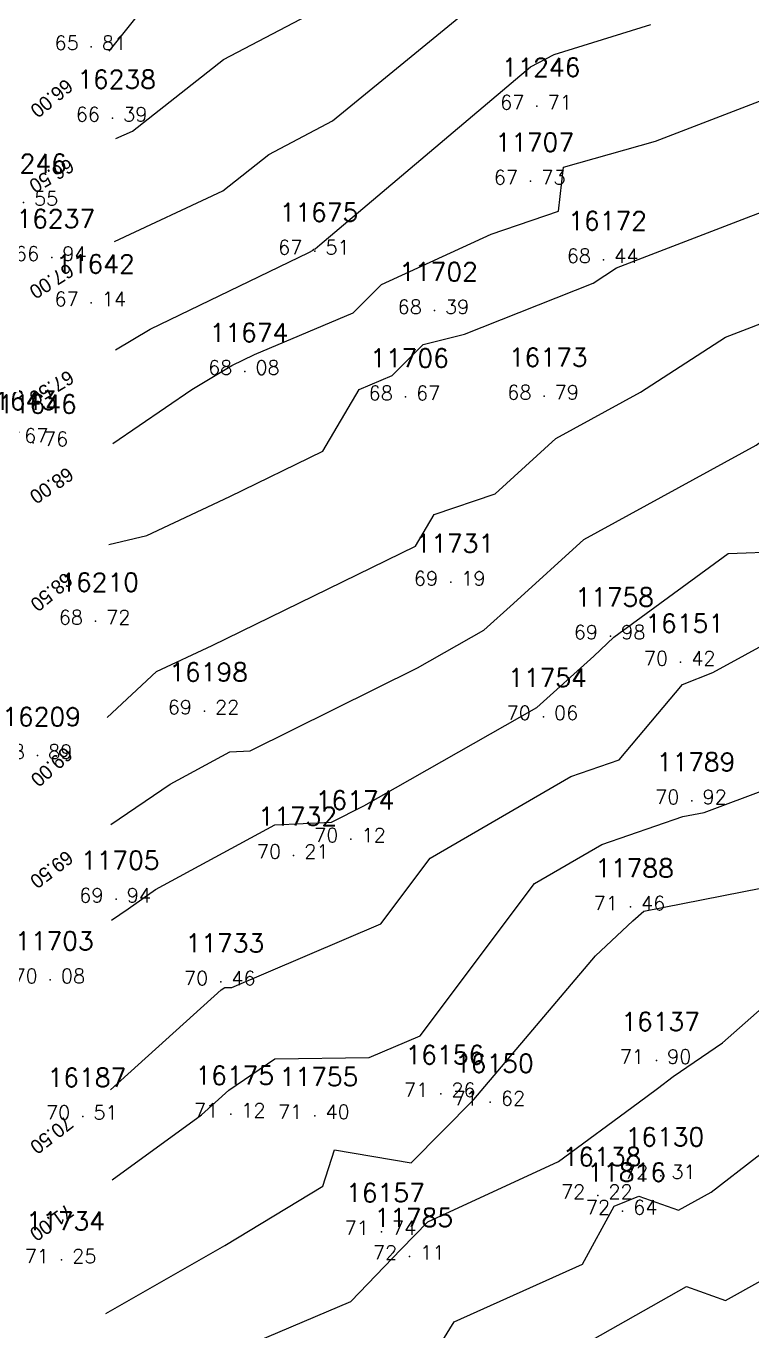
# Model space of a CAD drawing. Header units: millimetres. Extents: x 1412565 to 1412813, y 4931476 to 4931699.
# Drawn here: x 1412587.64 to 1412597.9, y 4931560.57 to 4931579.01 of the extents above; entities that cross this region are included whole.
import ezdxf
from ezdxf.enums import TextEntityAlignment as Align

# ---------------------------------------------------------------- set-up
doc = ezdxf.new("R2010")
doc.units = ezdxf.units.MM
for name, color, linetype in [('CIVIL', 50, 'Continuous'), ('CIVIL-DRAW', 80, 'Continuous'), ('CIVIL-NONAME', 130, 'Continuous'), ('CIVIL-TEXT', 240, 'Continuous'), ('CIVIL-Z', 50, 'Continuous'), ('Tcontours0', 7, 'Continuous'), ('Tcontours1', 7, 'Continuous'), ('Tcontours2', 7, 'Continuous')]:
    doc.layers.add(name, color=color, linetype=linetype)
doc.styles.add('CIVILCADMAIN', font='TXT.SHX')
doc.styles.add('MAVAT_HebTXT', font='hebtxt.shx')
doc.styles.get("Standard").update_dxf_attribs({"font": 'arial.ttf'})

# ---------------------------------------------------------------- blocks, each defined once
blk = doc.blocks.new('CIVIL-ZZ')
at = {"layer": 'CIVIL-DRAW'}
blk.add_point((0, 0), dxfattribs=at)
at = {"layer": 'CIVIL-NONAME'}
blk.add_attdef('NAME', text='', height=1.8, dxfattribs=at).set_placement((0, 2.1), align=Align.CENTER)
at = {"layer": 'CIVIL-TEXT', "flags": 8}
blk.add_attdef('TEXT', text='', height=2, dxfattribs=at).set_placement((0.2, -3.3), align=Align.CENTER)
at = {"layer": 'CIVIL-Z'}
blk.add_attdef('Z1', text='', height=1.6, dxfattribs=at).set_placement((-0.75, -0.225), align=Align.RIGHT)
blk.add_attdef('Z2', (0.75, -0.225), '', height=1.6, dxfattribs=at)

msp = doc.modelspace()

# ---------------------------------------------------------------- linework, layer by layer
at = {"layer": 'Tcontours0', "elevation": 70}
msp.add_lwpolyline([(1412588.845, 4931566.376), (1412589.081, 4931566.535), (1412589.468, 4931566.808), (1412591.153, 4931567.723), (1412591.954, 4931567.761), (1412592.412, 4931567.988), (1412594.86, 4931569.381), (1412595.663, 4931570.105), (1412595.945, 4931570.373), (1412597.561, 4931571.555), (1412598.322, 4931571.587), (1412599.448, 4931572.034), (1412600.051, 4931572.207), (1412600.996, 4931572.712), (1412601.613, 4931573.133), (1412602.351, 4931573.165), (1412603.019, 4931573.021), (1412603.301, 4931573.174), (1412604.192, 4931573.404), (1412608.11, 4931574.73), (1412609.796, 4931574.597)], dxfattribs=at)
at = {"layer": 'Tcontours1'}
for points, elevation in [([(1412588.813, 4931578.656), (1412589.79, 4931579.88)], 66), ([(1412588.888, 4931575.968), (1412590.418, 4931576.686), (1412591.068, 4931577.198), (1412591.968, 4931577.673), (1412594.349, 4931579.626)], 67), ([(1412588.866, 4931573.111), (1412589.982, 4931573.877), (1412590.545, 4931574.213), (1412590.869, 4931574.369), (1412592.261, 4931574.96), (1412592.661, 4931575.362), (1412594.214, 4931576.071), (1412595.162, 4931576.398), (1412595.233, 4931577.018), (1412596.535, 4931577.385), (1412599.049, 4931578.352), (1412600.603, 4931578.802), (1412602.374, 4931579.009), (1412603.481, 4931579.176)], 68), ([(1412588.782, 4931569.24), (1412589.482, 4931569.889), (1412590.27, 4931570.256), (1412593.142, 4931571.66), (1412593.406, 4931572.107), (1412594.267, 4931572.399), (1412595.126, 4931573.182), (1412596.325, 4931573.836), (1412597.523, 4931574.615), (1412599.103, 4931575.222), (1412600.345, 4931575.643), (1412601.073, 4931575.579), (1412602.167, 4931575.66), (1412602.859, 4931576.337), (1412604.067, 4931576.126), (1412605.656, 4931576.815), (1412606.948, 4931576.992), (1412607.01, 4931577.011), (1412608.206, 4931576.926), (1412609.075, 4931576.912), (1412609.114, 4931576.791), (1412610.459, 4931576.893)], 69), ([(1412588.857, 4931562.704), (1412590.119, 4931563.624), (1412590.505, 4931563.97), (1412591.154, 4931564.414), (1412592.489, 4931564.434), (1412593.21, 4931564.741), (1412594.824, 4931566.89), (1412595.776, 4931567.444), (1412596.921, 4931567.838), (1412597.224, 4931567.898), (1412599.98, 4931568.926), (1412600.05, 4931568.924), (1412600.134, 4931569.007), (1412601.432, 4931569.983), (1412603.111, 4931570.268), (1412603.154, 4931570.285), (1412604.054, 4931570.775), (1412606.968, 4931571.526), (1412608.166, 4931571.931), (1412608.63, 4931571.803), (1412609.316, 4931571.948)], 71), ([(1412589.541, 4931559.842), (1412592.227, 4931560.981), (1412592.941, 4931561.724), (1412593.316, 4931562.109), (1412595.163, 4931562.964), (1412596.291, 4931563.793), (1412596.565, 4931563.992), (1412596.786, 4931564.163), (1412597.48, 4931564.641), (1412598.72, 4931565.733), (1412599.402, 4931565.868), (1412599.988, 4931566.087), (1412600.543, 4931566.067), (1412601.586, 4931566.383), (1412603.626, 4931567.056), (1412604.405, 4931567.248), (1412604.902, 4931567.567), (1412605.38, 4931568.301), (1412607.041, 4931568.708), (1412609.047, 4931568.623), (1412610.483, 4931569.284)], 72), ([(1412595.402, 4931560.303), (1412596.972, 4931561.193), (1412597.526, 4931560.999), (1412599.024, 4931561.83), (1412599.127, 4931561.873), (1412599.209, 4931561.909), (1412599.755, 4931562.398), (1412601.213, 4931563.586), (1412601.505, 4931563.726), (1412602.586, 4931563.696), (1412604.184, 4931563.747), (1412604.432, 4931563.828), (1412604.626, 4931563.883), (1412605.666, 4931564.961), (1412609.764, 4931565.045)], 73)]:
    msp.add_lwpolyline(points, dxfattribs=dict(at, elevation=elevation))
at = {"layer": 'Tcontours2'}
for points, elevation in [([(1412588.908, 4931577.423), (1412589.141, 4931577.525), (1412590.429, 4931578.539), (1412592.211, 4931579.48)], 66.5), ([(1412588.902, 4931574.437), (1412589.391, 4931574.729), (1412591.635, 4931575.81), (1412591.694, 4931575.847), (1412591.707, 4931575.857), (1412591.725, 4931575.866), (1412591.792, 4931575.921), (1412594.766, 4931578.436), (1412595.104, 4931578.613), (1412596.47, 4931579.035)], 67.5), ([(1412588.806, 4931571.685), (1412589.345, 4931571.813), (1412590.52, 4931572.362), (1412591.831, 4931573.002), (1412592.346, 4931573.874), (1412592.812, 4931574.072), (1412593.249, 4931574.511), (1412593.836, 4931574.657), (1412595.656, 4931575.379), (1412595.985, 4931575.593), (1412599.821, 4931577.068), (1412600.01, 4931577.132), (1412600.615, 4931577.079), (1412602.12, 4931577.187), (1412602.896, 4931577.734), (1412604.31, 4931577.706), (1412604.743, 4931577.785), (1412605.096, 4931577.902), (1412607.001, 4931578.502), (1412607.514, 4931578.418), (1412609.551, 4931578.384)], 68.5), ([(1412588.835, 4931567.726), (1412589.674, 4931568.296), (1412590.516, 4931568.753), (1412590.804, 4931568.767), (1412593.17, 4931569.94), (1412594.107, 4931570.473), (1412594.527, 4931570.852), (1412595.521, 4931571.757), (1412597.957, 4931573.087), (1412598.36, 4931573.382), (1412599.091, 4931573.413), (1412599.992, 4931573.7), (1412600.839, 4931574.278), (1412602.368, 4931574.345), (1412602.884, 4931574.383), (1412602.958, 4931574.456), (1412603.087, 4931574.433), (1412603.764, 4931574.727), (1412606.784, 4931575.868), (1412607.549, 4931575.866), (1412608.471, 4931575.673), (1412609.09, 4931575.624), (1412610.776, 4931575.698)], 69.5), ([(1412588.831, 4931563.976), (1412590.398, 4931565.387), (1412590.447, 4931565.42), (1412590.546, 4931565.421), (1412592.653, 4931566.32), (1412593.35, 4931567.248), (1412595.337, 4931568.405), (1412596.024, 4931568.641), (1412596.916, 4931569.706), (1412597.348, 4931569.875), (1412598.261, 4931570.374), (1412599.307, 4931570.789), (1412600.746, 4931571.202), (1412601.438, 4931571.571), (1412602.382, 4931571.796), (1412603.075, 4931571.647), (1412603.677, 4931571.975), (1412605.58, 4931572.465), (1412608.138, 4931573.331), (1412608.623, 4931573.197), (1412609.324, 4931573.196)], 70.5), ([(1412588.767, 4931560.815), (1412590.446, 4931561.774), (1412591.835, 4931562.613), (1412591.996, 4931563.128), (1412593.08, 4931562.945), (1412593.967, 4931563.84), (1412595.685, 4931565.87), (1412596.214, 4931566.363), (1412596.368, 4931566.499), (1412598.313, 4931566.883), (1412599.984, 4931567.507), (1412600.923, 4931567.473), (1412602.063, 4931568.596), (1412602.113, 4931568.634), (1412602.177, 4931568.645), (1412604.363, 4931569.54), (1412604.43, 4931569.576), (1412605.952, 4931569.968), (1412608.067, 4931570.487), (1412608.282, 4931570.477), (1412608.7, 4931570.67), (1412610.187, 4931570.984)], 71.5), ([(1412593.429, 4931560.278), (1412593.691, 4931560.694), (1412595.505, 4931561.513), (1412595.953, 4931562.333), (1412596.299, 4931562.472), (1412596.862, 4931562.275), (1412597.321, 4931562.53), (1412597.969, 4931563.027), (1412599.691, 4931564.216), (1412600.375, 4931564.774), (1412601.336, 4931565.234), (1412602.141, 4931565.478), (1412602.659, 4931565.649), (1412604.994, 4931566.223), (1412605.969, 4931566.849), (1412607.183, 4931566.88), (1412609.812, 4931566.769)], 72.5)]:
    msp.add_lwpolyline(points, dxfattribs=dict(at, elevation=elevation))

# ---------------------------------------------------------------- block references
at = {"layer": 'CIVIL'}
ref = msp.add_blockref('CIVIL-ZZ', (1412588.56, 4931578.72, 65.81), dxfattribs=dict(at, xscale=0.2, yscale=0.2))
ref.add_attrib('Z2', '81', (1412588.71, 4931578.675), dxfattribs={"layer": 'CIVIL-Z', "height": 0.2, "style": 'CIVILCADMAIN'})
ref.add_attrib('Z1', '65', (1412588.04, 4931578.675), dxfattribs={"layer": 'CIVIL-Z', "height": 0.2, "style": 'CIVILCADMAIN'})
ref.add_attrib('NAME', '16245', (1412588.06, 4931579.14), dxfattribs={"layer": 'CIVIL-NONAME', "height": 0.26, "style": 'CIVILCADMAIN'})
ref = msp.add_blockref('CIVIL-ZZ', (1412594.86, 4931577.88, 67.71), dxfattribs=dict(at, xscale=0.2, yscale=0.2))
ref.add_attrib('Z2', '71', (1412595.01, 4931577.835), dxfattribs={"layer": 'CIVIL-Z', "height": 0.2, "style": 'CIVILCADMAIN'})
ref.add_attrib('Z1', '67', (1412594.34, 4931577.835), dxfattribs={"layer": 'CIVIL-Z', "height": 0.2, "style": 'CIVILCADMAIN'})
ref.add_attrib('NAME', '11246', (1412594.36, 4931578.3), dxfattribs={"layer": 'CIVIL-NONAME', "height": 0.26, "style": 'CIVILCADMAIN'})
ref = msp.add_blockref('CIVIL-ZZ', (1412588.86, 4931577.71, 66.39), dxfattribs=dict(at, xscale=0.2, yscale=0.2))
ref.add_attrib('Z2', '39', (1412589.01, 4931577.665), dxfattribs={"layer": 'CIVIL-Z', "height": 0.2, "style": 'CIVILCADMAIN'})
ref.add_attrib('Z1', '66', (1412588.34, 4931577.665), dxfattribs={"layer": 'CIVIL-Z', "height": 0.2, "style": 'CIVILCADMAIN'})
ref.add_attrib('NAME', '16238', (1412588.36, 4931578.13), dxfattribs={"layer": 'CIVIL-NONAME', "height": 0.26, "style": 'CIVILCADMAIN'})
ref = msp.add_blockref('CIVIL-ZZ', (1412594.77, 4931576.82, 67.73), dxfattribs=dict(at, xscale=0.2, yscale=0.2))
ref.add_attrib('Z2', '73', (1412594.92, 4931576.775), dxfattribs={"layer": 'CIVIL-Z', "height": 0.2, "style": 'CIVILCADMAIN'})
ref.add_attrib('Z1', '67', (1412594.25, 4931576.775), dxfattribs={"layer": 'CIVIL-Z', "height": 0.2, "style": 'CIVILCADMAIN'})
ref.add_attrib('NAME', '11707', (1412594.27, 4931577.24), dxfattribs={"layer": 'CIVIL-NONAME', "height": 0.26, "style": 'CIVILCADMAIN'})
ref = msp.add_blockref('CIVIL-ZZ', (1412587.6, 4931576.52, 66.55), dxfattribs=dict(at, xscale=0.2, yscale=0.2))
ref.add_attrib('Z2', '55', (1412587.75, 4931576.475), dxfattribs={"layer": 'CIVIL-Z', "height": 0.2, "style": 'CIVILCADMAIN'})
ref.add_attrib('Z1', '66', (1412587.08, 4931576.475), dxfattribs={"layer": 'CIVIL-Z', "height": 0.2, "style": 'CIVILCADMAIN'})
ref.add_attrib('NAME', '16246', (1412587.1, 4931576.94), dxfattribs={"layer": 'CIVIL-NONAME', "height": 0.26, "style": 'CIVILCADMAIN'})
ref = msp.add_blockref('CIVIL-ZZ', (1412588, 4931575.74, 66.94), dxfattribs=dict(at, xscale=0.2, yscale=0.2))
ref.add_attrib('Z2', '94', (1412588.15, 4931575.695), dxfattribs={"layer": 'CIVIL-Z', "height": 0.2, "style": 'CIVILCADMAIN'})
ref.add_attrib('Z1', '66', (1412587.48, 4931575.695), dxfattribs={"layer": 'CIVIL-Z', "height": 0.2, "style": 'CIVILCADMAIN'})
ref.add_attrib('NAME', '16237', (1412587.5, 4931576.16), dxfattribs={"layer": 'CIVIL-NONAME', "height": 0.26, "style": 'CIVILCADMAIN'})
ref = msp.add_blockref('CIVIL-ZZ', (1412591.72, 4931575.83, 67.51), dxfattribs=dict(at, xscale=0.2, yscale=0.2))
ref.add_attrib('Z2', '51', (1412591.87, 4931575.785), dxfattribs={"layer": 'CIVIL-Z', "height": 0.2, "style": 'CIVILCADMAIN'})
ref.add_attrib('Z1', '67', (1412591.2, 4931575.785), dxfattribs={"layer": 'CIVIL-Z', "height": 0.2, "style": 'CIVILCADMAIN'})
ref.add_attrib('NAME', '11675', (1412591.22, 4931576.25), dxfattribs={"layer": 'CIVIL-NONAME', "height": 0.26, "style": 'CIVILCADMAIN'})
ref = msp.add_blockref('CIVIL-ZZ', (1412595.8, 4931575.71, 68.44), dxfattribs=dict(at, xscale=0.2, yscale=0.2))
ref.add_attrib('Z2', '44', (1412595.95, 4931575.665), dxfattribs={"layer": 'CIVIL-Z', "height": 0.2, "style": 'CIVILCADMAIN'})
ref.add_attrib('Z1', '68', (1412595.28, 4931575.665), dxfattribs={"layer": 'CIVIL-Z', "height": 0.2, "style": 'CIVILCADMAIN'})
ref.add_attrib('NAME', '16172', (1412595.3, 4931576.13), dxfattribs={"layer": 'CIVIL-NONAME', "height": 0.26, "style": 'CIVILCADMAIN'})
ref = msp.add_blockref('CIVIL-ZZ', (1412588.56, 4931575.1, 67.14), dxfattribs=dict(at, xscale=0.2, yscale=0.2))
ref.add_attrib('Z2', '14', (1412588.71, 4931575.055), dxfattribs={"layer": 'CIVIL-Z', "height": 0.2, "style": 'CIVILCADMAIN'})
ref.add_attrib('Z1', '67', (1412588.04, 4931575.055), dxfattribs={"layer": 'CIVIL-Z', "height": 0.2, "style": 'CIVILCADMAIN'})
ref.add_attrib('NAME', '11642', (1412588.06, 4931575.52), dxfattribs={"layer": 'CIVIL-NONAME', "height": 0.26, "style": 'CIVILCADMAIN'})
ref = msp.add_blockref('CIVIL-ZZ', (1412593.41, 4931574.99, 68.39), dxfattribs=dict(at, xscale=0.2, yscale=0.2))
ref.add_attrib('Z2', '39', (1412593.56, 4931574.945), dxfattribs={"layer": 'CIVIL-Z', "height": 0.2, "style": 'CIVILCADMAIN'})
ref.add_attrib('Z1', '68', (1412592.89, 4931574.945), dxfattribs={"layer": 'CIVIL-Z', "height": 0.2, "style": 'CIVILCADMAIN'})
ref.add_attrib('NAME', '11702', (1412592.91, 4931575.41), dxfattribs={"layer": 'CIVIL-NONAME', "height": 0.26, "style": 'CIVILCADMAIN'})
ref = msp.add_blockref('CIVIL-ZZ', (1412590.73, 4931574.13, 68.08), dxfattribs=dict(at, xscale=0.2, yscale=0.2))
ref.add_attrib('Z2', '08', (1412590.88, 4931574.085), dxfattribs={"layer": 'CIVIL-Z', "height": 0.2, "style": 'CIVILCADMAIN'})
ref.add_attrib('Z1', '68', (1412590.21, 4931574.085), dxfattribs={"layer": 'CIVIL-Z', "height": 0.2, "style": 'CIVILCADMAIN'})
ref.add_attrib('NAME', '11674', (1412590.23, 4931574.55), dxfattribs={"layer": 'CIVIL-NONAME', "height": 0.26, "style": 'CIVILCADMAIN'})
ref = msp.add_blockref('CIVIL-ZZ', (1412593, 4931573.77, 68.67), dxfattribs=dict(at, xscale=0.2, yscale=0.2))
ref.add_attrib('Z2', '67', (1412593.15, 4931573.725), dxfattribs={"layer": 'CIVIL-Z', "height": 0.2, "style": 'CIVILCADMAIN'})
ref.add_attrib('Z1', '68', (1412592.48, 4931573.725), dxfattribs={"layer": 'CIVIL-Z', "height": 0.2, "style": 'CIVILCADMAIN'})
ref.add_attrib('NAME', '11706', (1412592.5, 4931574.19), dxfattribs={"layer": 'CIVIL-NONAME', "height": 0.26, "style": 'CIVILCADMAIN'})
ref = msp.add_blockref('CIVIL-ZZ', (1412594.96, 4931573.78, 68.79), dxfattribs=dict(at, xscale=0.2, yscale=0.2))
ref.add_attrib('Z2', '79', (1412595.11, 4931573.735), dxfattribs={"layer": 'CIVIL-Z', "height": 0.2, "style": 'CIVILCADMAIN'})
ref.add_attrib('Z1', '68', (1412594.44, 4931573.735), dxfattribs={"layer": 'CIVIL-Z', "height": 0.2, "style": 'CIVILCADMAIN'})
ref.add_attrib('NAME', '16173', (1412594.46, 4931574.2), dxfattribs={"layer": 'CIVIL-NONAME', "height": 0.26, "style": 'CIVILCADMAIN'})
ref = msp.add_blockref('CIVIL-ZZ', (1412587.46, 4931573.17, 67.67), dxfattribs=dict(at, xscale=0.2, yscale=0.2))
ref.add_attrib('Z2', '67', (1412587.61, 4931573.125), dxfattribs={"layer": 'CIVIL-Z', "height": 0.2, "style": 'CIVILCADMAIN'})
ref.add_attrib('Z1', '67', (1412586.94, 4931573.125), dxfattribs={"layer": 'CIVIL-Z', "height": 0.2, "style": 'CIVILCADMAIN'})
ref.add_attrib('NAME', '11643', (1412586.96, 4931573.59), dxfattribs={"layer": 'CIVIL-NONAME', "height": 0.26, "style": 'CIVILCADMAIN'})
ref = msp.add_blockref('CIVIL-ZZ', (1412587.74, 4931573.12, 67.76), dxfattribs=dict(at, xscale=0.2, yscale=0.2))
ref.add_attrib('Z2', '76', (1412587.89, 4931573.075), dxfattribs={"layer": 'CIVIL-Z', "height": 0.2, "style": 'CIVILCADMAIN'})
ref.add_attrib('Z1', '67', (1412587.22, 4931573.075), dxfattribs={"layer": 'CIVIL-Z', "height": 0.2, "style": 'CIVILCADMAIN'})
ref.add_attrib('NAME', '11646', (1412587.24, 4931573.54), dxfattribs={"layer": 'CIVIL-NONAME', "height": 0.26, "style": 'CIVILCADMAIN'})
ref = msp.add_blockref('CIVIL-ZZ', (1412593.64, 4931571.15, 69.19), dxfattribs=dict(at, xscale=0.2, yscale=0.2))
ref.add_attrib('Z2', '19', (1412593.79, 4931571.105), dxfattribs={"layer": 'CIVIL-Z', "height": 0.2, "style": 'CIVILCADMAIN'})
ref.add_attrib('Z1', '69', (1412593.12, 4931571.105), dxfattribs={"layer": 'CIVIL-Z', "height": 0.2, "style": 'CIVILCADMAIN'})
ref.add_attrib('NAME', '11731', (1412593.14, 4931571.57), dxfattribs={"layer": 'CIVIL-NONAME', "height": 0.26, "style": 'CIVILCADMAIN'})
ref = msp.add_blockref('CIVIL-ZZ', (1412588.62, 4931570.6, 68.72), dxfattribs=dict(at, xscale=0.2, yscale=0.2))
ref.add_attrib('Z2', '72', (1412588.77, 4931570.555), dxfattribs={"layer": 'CIVIL-Z', "height": 0.2, "style": 'CIVILCADMAIN'})
ref.add_attrib('Z1', '68', (1412588.1, 4931570.555), dxfattribs={"layer": 'CIVIL-Z', "height": 0.2, "style": 'CIVILCADMAIN'})
ref.add_attrib('NAME', '16210', (1412588.12, 4931571.02), dxfattribs={"layer": 'CIVIL-NONAME', "height": 0.26, "style": 'CIVILCADMAIN'})
ref = msp.add_blockref('CIVIL-ZZ', (1412595.9, 4931570.39, 69.98), dxfattribs=dict(at, xscale=0.2, yscale=0.2))
ref.add_attrib('Z2', '98', (1412596.05, 4931570.345), dxfattribs={"layer": 'CIVIL-Z', "height": 0.2, "style": 'CIVILCADMAIN'})
ref.add_attrib('Z1', '69', (1412595.38, 4931570.345), dxfattribs={"layer": 'CIVIL-Z', "height": 0.2, "style": 'CIVILCADMAIN'})
ref.add_attrib('NAME', '11758', (1412595.4, 4931570.81), dxfattribs={"layer": 'CIVIL-NONAME', "height": 0.26, "style": 'CIVILCADMAIN'})
ref = msp.add_blockref('CIVIL-ZZ', (1412596.89, 4931570.02, 70.42), dxfattribs=dict(at, xscale=0.2, yscale=0.2))
ref.add_attrib('Z2', '42', (1412597.04, 4931569.975), dxfattribs={"layer": 'CIVIL-Z', "height": 0.2, "style": 'CIVILCADMAIN'})
ref.add_attrib('Z1', '70', (1412596.37, 4931569.975), dxfattribs={"layer": 'CIVIL-Z', "height": 0.2, "style": 'CIVILCADMAIN'})
ref.add_attrib('NAME', '16151', (1412596.39, 4931570.44), dxfattribs={"layer": 'CIVIL-NONAME', "height": 0.26, "style": 'CIVILCADMAIN'})
ref = msp.add_blockref('CIVIL-ZZ', (1412590.16, 4931569.33, 69.22), dxfattribs=dict(at, xscale=0.2, yscale=0.2))
ref.add_attrib('Z2', '22', (1412590.31, 4931569.285), dxfattribs={"layer": 'CIVIL-Z', "height": 0.2, "style": 'CIVILCADMAIN'})
ref.add_attrib('Z1', '69', (1412589.64, 4931569.285), dxfattribs={"layer": 'CIVIL-Z', "height": 0.2, "style": 'CIVILCADMAIN'})
ref.add_attrib('NAME', '16198', (1412589.66, 4931569.75), dxfattribs={"layer": 'CIVIL-NONAME', "height": 0.26, "style": 'CIVILCADMAIN'})
ref = msp.add_blockref('CIVIL-ZZ', (1412594.95, 4931569.25, 70.06), dxfattribs=dict(at, xscale=0.2, yscale=0.2))
ref.add_attrib('Z2', '06', (1412595.1, 4931569.205), dxfattribs={"layer": 'CIVIL-Z', "height": 0.2, "style": 'CIVILCADMAIN'})
ref.add_attrib('Z1', '70', (1412594.43, 4931569.205), dxfattribs={"layer": 'CIVIL-Z', "height": 0.2, "style": 'CIVILCADMAIN'})
ref.add_attrib('NAME', '11754', (1412594.45, 4931569.67), dxfattribs={"layer": 'CIVIL-NONAME', "height": 0.26, "style": 'CIVILCADMAIN'})
ref = msp.add_blockref('CIVIL-ZZ', (1412587.8, 4931568.7, 68.89), dxfattribs=dict(at, xscale=0.2, yscale=0.2))
ref.add_attrib('Z2', '89', (1412587.95, 4931568.655), dxfattribs={"layer": 'CIVIL-Z', "height": 0.2, "style": 'CIVILCADMAIN'})
ref.add_attrib('Z1', '68', (1412587.28, 4931568.655), dxfattribs={"layer": 'CIVIL-Z', "height": 0.2, "style": 'CIVILCADMAIN'})
ref.add_attrib('NAME', '16209', (1412587.3, 4931569.12), dxfattribs={"layer": 'CIVIL-NONAME', "height": 0.26, "style": 'CIVILCADMAIN'})
ref = msp.add_blockref('CIVIL-ZZ', (1412597.05, 4931568.06, 70.92), dxfattribs=dict(at, xscale=0.2, yscale=0.2))
ref.add_attrib('Z2', '92', (1412597.2, 4931568.015), dxfattribs={"layer": 'CIVIL-Z', "height": 0.2, "style": 'CIVILCADMAIN'})
ref.add_attrib('Z1', '70', (1412596.53, 4931568.015), dxfattribs={"layer": 'CIVIL-Z', "height": 0.2, "style": 'CIVILCADMAIN'})
ref.add_attrib('NAME', '11789', (1412596.55, 4931568.48), dxfattribs={"layer": 'CIVIL-NONAME', "height": 0.26, "style": 'CIVILCADMAIN'})
ref = msp.add_blockref('CIVIL-ZZ', (1412592.23, 4931567.52, 70.12), dxfattribs=dict(at, xscale=0.2, yscale=0.2))
ref.add_attrib('Z2', '12', (1412592.38, 4931567.475), dxfattribs={"layer": 'CIVIL-Z', "height": 0.2, "style": 'CIVILCADMAIN'})
ref.add_attrib('Z1', '70', (1412591.71, 4931567.475), dxfattribs={"layer": 'CIVIL-Z', "height": 0.2, "style": 'CIVILCADMAIN'})
ref.add_attrib('NAME', '16174', (1412591.73, 4931567.94), dxfattribs={"layer": 'CIVIL-NONAME', "height": 0.26, "style": 'CIVILCADMAIN'})
ref = msp.add_blockref('CIVIL-ZZ', (1412591.42, 4931567.29, 70.21), dxfattribs=dict(at, xscale=0.2, yscale=0.2))
ref.add_attrib('Z2', '21', (1412591.57, 4931567.245), dxfattribs={"layer": 'CIVIL-Z', "height": 0.2, "style": 'CIVILCADMAIN'})
ref.add_attrib('Z1', '70', (1412590.9, 4931567.245), dxfattribs={"layer": 'CIVIL-Z', "height": 0.2, "style": 'CIVILCADMAIN'})
ref.add_attrib('NAME', '11732', (1412590.92, 4931567.71), dxfattribs={"layer": 'CIVIL-NONAME', "height": 0.26, "style": 'CIVILCADMAIN'})
ref = msp.add_blockref('CIVIL-ZZ', (1412588.91, 4931566.67, 69.94), dxfattribs=dict(at, xscale=0.2, yscale=0.2))
ref.add_attrib('Z2', '94', (1412589.06, 4931566.625), dxfattribs={"layer": 'CIVIL-Z', "height": 0.2, "style": 'CIVILCADMAIN'})
ref.add_attrib('Z1', '69', (1412588.39, 4931566.625), dxfattribs={"layer": 'CIVIL-Z', "height": 0.2, "style": 'CIVILCADMAIN'})
ref.add_attrib('NAME', '11705', (1412588.41, 4931567.09), dxfattribs={"layer": 'CIVIL-NONAME', "height": 0.26, "style": 'CIVILCADMAIN'})
ref = msp.add_blockref('CIVIL-ZZ', (1412596.18, 4931566.56, 71.46), dxfattribs=dict(at, xscale=0.2, yscale=0.2))
ref.add_attrib('Z2', '46', (1412596.33, 4931566.515), dxfattribs={"layer": 'CIVIL-Z', "height": 0.2, "style": 'CIVILCADMAIN'})
ref.add_attrib('Z1', '71', (1412595.66, 4931566.515), dxfattribs={"layer": 'CIVIL-Z', "height": 0.2, "style": 'CIVILCADMAIN'})
ref.add_attrib('NAME', '11788', (1412595.68, 4931566.98), dxfattribs={"layer": 'CIVIL-NONAME', "height": 0.26, "style": 'CIVILCADMAIN'})
ref = msp.add_blockref('CIVIL-ZZ', (1412587.98, 4931565.53, 70.08), dxfattribs=dict(at, xscale=0.2, yscale=0.2))
ref.add_attrib('Z2', '08', (1412588.13, 4931565.485), dxfattribs={"layer": 'CIVIL-Z', "height": 0.2, "style": 'CIVILCADMAIN'})
ref.add_attrib('Z1', '70', (1412587.46, 4931565.485), dxfattribs={"layer": 'CIVIL-Z', "height": 0.2, "style": 'CIVILCADMAIN'})
ref.add_attrib('NAME', '11703', (1412587.48, 4931565.95), dxfattribs={"layer": 'CIVIL-NONAME', "height": 0.26, "style": 'CIVILCADMAIN'})
ref = msp.add_blockref('CIVIL-ZZ', (1412590.39, 4931565.5, 70.46), dxfattribs=dict(at, xscale=0.2, yscale=0.2))
ref.add_attrib('Z2', '46', (1412590.54, 4931565.455), dxfattribs={"layer": 'CIVIL-Z', "height": 0.2, "style": 'CIVILCADMAIN'})
ref.add_attrib('Z1', '70', (1412589.87, 4931565.455), dxfattribs={"layer": 'CIVIL-Z', "height": 0.2, "style": 'CIVILCADMAIN'})
ref.add_attrib('NAME', '11733', (1412589.89, 4931565.92), dxfattribs={"layer": 'CIVIL-NONAME', "height": 0.26, "style": 'CIVILCADMAIN'})
ref = msp.add_blockref('CIVIL-ZZ', (1412596.55, 4931564.39, 71.9), dxfattribs=dict(at, xscale=0.2, yscale=0.2))
ref.add_attrib('Z2', '90', (1412596.7, 4931564.345), dxfattribs={"layer": 'CIVIL-Z', "height": 0.2, "style": 'CIVILCADMAIN'})
ref.add_attrib('Z1', '71', (1412596.03, 4931564.345), dxfattribs={"layer": 'CIVIL-Z', "height": 0.2, "style": 'CIVILCADMAIN'})
ref.add_attrib('NAME', '16137', (1412596.05, 4931564.81), dxfattribs={"layer": 'CIVIL-NONAME', "height": 0.26, "style": 'CIVILCADMAIN'})
ref = msp.add_blockref('CIVIL-ZZ', (1412593.5, 4931563.92, 71.26), dxfattribs=dict(at, xscale=0.2, yscale=0.2))
ref.add_attrib('Z2', '26', (1412593.65, 4931563.875), dxfattribs={"layer": 'CIVIL-Z', "height": 0.2, "style": 'CIVILCADMAIN'})
ref.add_attrib('Z1', '71', (1412592.98, 4931563.875), dxfattribs={"layer": 'CIVIL-Z', "height": 0.2, "style": 'CIVILCADMAIN'})
ref.add_attrib('NAME', '16156', (1412593, 4931564.34), dxfattribs={"layer": 'CIVIL-NONAME', "height": 0.26, "style": 'CIVILCADMAIN'})
ref = msp.add_blockref('CIVIL-ZZ', (1412594.2, 4931563.8, 71.62), dxfattribs=dict(at, xscale=0.2, yscale=0.2))
ref.add_attrib('Z2', '62', (1412594.35, 4931563.755), dxfattribs={"layer": 'CIVIL-Z', "height": 0.2, "style": 'CIVILCADMAIN'})
ref.add_attrib('Z1', '71', (1412593.68, 4931563.755), dxfattribs={"layer": 'CIVIL-Z', "height": 0.2, "style": 'CIVILCADMAIN'})
ref.add_attrib('NAME', '16150', (1412593.7, 4931564.22), dxfattribs={"layer": 'CIVIL-NONAME', "height": 0.26, "style": 'CIVILCADMAIN'})
ref = msp.add_blockref('CIVIL-ZZ', (1412588.44, 4931563.6, 70.51), dxfattribs=dict(at, xscale=0.2, yscale=0.2))
ref.add_attrib('Z2', '51', (1412588.59, 4931563.555), dxfattribs={"layer": 'CIVIL-Z', "height": 0.2, "style": 'CIVILCADMAIN'})
ref.add_attrib('Z1', '70', (1412587.92, 4931563.555), dxfattribs={"layer": 'CIVIL-Z', "height": 0.2, "style": 'CIVILCADMAIN'})
ref.add_attrib('NAME', '16187', (1412587.94, 4931564.02), dxfattribs={"layer": 'CIVIL-NONAME', "height": 0.26, "style": 'CIVILCADMAIN'})
ref = msp.add_blockref('CIVIL-ZZ', (1412590.53, 4931563.63, 71.12), dxfattribs=dict(at, xscale=0.2, yscale=0.2))
ref.add_attrib('Z2', '12', (1412590.68, 4931563.585), dxfattribs={"layer": 'CIVIL-Z', "height": 0.2, "style": 'CIVILCADMAIN'})
ref.add_attrib('Z1', '71', (1412590.01, 4931563.585), dxfattribs={"layer": 'CIVIL-Z', "height": 0.2, "style": 'CIVILCADMAIN'})
ref.add_attrib('NAME', '16175', (1412590.03, 4931564.05), dxfattribs={"layer": 'CIVIL-NONAME', "height": 0.26, "style": 'CIVILCADMAIN'})
ref = msp.add_blockref('CIVIL-ZZ', (1412591.72, 4931563.61, 71.4), dxfattribs=dict(at, xscale=0.2, yscale=0.2))
ref.add_attrib('Z2', '40', (1412591.87, 4931563.565), dxfattribs={"layer": 'CIVIL-Z', "height": 0.2, "style": 'CIVILCADMAIN'})
ref.add_attrib('Z1', '71', (1412591.2, 4931563.565), dxfattribs={"layer": 'CIVIL-Z', "height": 0.2, "style": 'CIVILCADMAIN'})
ref.add_attrib('NAME', '11755', (1412591.22, 4931564.03), dxfattribs={"layer": 'CIVIL-NONAME', "height": 0.26, "style": 'CIVILCADMAIN'})
ref = msp.add_blockref('CIVIL-ZZ', (1412596.61, 4931562.76, 72.31), dxfattribs=dict(at, xscale=0.2, yscale=0.2))
ref.add_attrib('Z2', '31', (1412596.76, 4931562.715), dxfattribs={"layer": 'CIVIL-Z', "height": 0.2, "style": 'CIVILCADMAIN'})
ref.add_attrib('Z1', '72', (1412596.09, 4931562.715), dxfattribs={"layer": 'CIVIL-Z', "height": 0.2, "style": 'CIVILCADMAIN'})
ref.add_attrib('NAME', '16130', (1412596.11, 4931563.18), dxfattribs={"layer": 'CIVIL-NONAME', "height": 0.26, "style": 'CIVILCADMAIN'})
ref = msp.add_blockref('CIVIL-ZZ', (1412595.72, 4931562.48, 72.22), dxfattribs=dict(at, xscale=0.2, yscale=0.2))
ref.add_attrib('Z2', '22', (1412595.87, 4931562.435), dxfattribs={"layer": 'CIVIL-Z', "height": 0.2, "style": 'CIVILCADMAIN'})
ref.add_attrib('Z1', '72', (1412595.2, 4931562.435), dxfattribs={"layer": 'CIVIL-Z', "height": 0.2, "style": 'CIVILCADMAIN'})
ref.add_attrib('NAME', '16138', (1412595.22, 4931562.9), dxfattribs={"layer": 'CIVIL-NONAME', "height": 0.26, "style": 'CIVILCADMAIN'})
ref = msp.add_blockref('CIVIL-ZZ', (1412596.07, 4931562.26, 72.64), dxfattribs=dict(at, xscale=0.2, yscale=0.2))
ref.add_attrib('Z2', '64', (1412596.22, 4931562.215), dxfattribs={"layer": 'CIVIL-Z', "height": 0.2, "style": 'CIVILCADMAIN'})
ref.add_attrib('Z1', '72', (1412595.55, 4931562.215), dxfattribs={"layer": 'CIVIL-Z', "height": 0.2, "style": 'CIVILCADMAIN'})
ref.add_attrib('NAME', '11816', (1412595.57, 4931562.68), dxfattribs={"layer": 'CIVIL-NONAME', "height": 0.26, "style": 'CIVILCADMAIN'})
ref = msp.add_blockref('CIVIL-ZZ', (1412592.66, 4931561.97, 71.74), dxfattribs=dict(at, xscale=0.2, yscale=0.2))
ref.add_attrib('Z2', '74', (1412592.81, 4931561.925), dxfattribs={"layer": 'CIVIL-Z', "height": 0.2, "style": 'CIVILCADMAIN'})
ref.add_attrib('Z1', '71', (1412592.14, 4931561.925), dxfattribs={"layer": 'CIVIL-Z', "height": 0.2, "style": 'CIVILCADMAIN'})
ref.add_attrib('NAME', '16157', (1412592.16, 4931562.39), dxfattribs={"layer": 'CIVIL-NONAME', "height": 0.26, "style": 'CIVILCADMAIN'})
ref = msp.add_blockref('CIVIL-ZZ', (1412588.14, 4931561.57, 71.25), dxfattribs=dict(at, xscale=0.2, yscale=0.2))
ref.add_attrib('Z2', '25', (1412588.29, 4931561.525), dxfattribs={"layer": 'CIVIL-Z', "height": 0.2, "style": 'CIVILCADMAIN'})
ref.add_attrib('Z1', '71', (1412587.62, 4931561.525), dxfattribs={"layer": 'CIVIL-Z', "height": 0.2, "style": 'CIVILCADMAIN'})
ref.add_attrib('NAME', '11734', (1412587.64, 4931561.99), dxfattribs={"layer": 'CIVIL-NONAME', "height": 0.26, "style": 'CIVILCADMAIN'})
ref = msp.add_blockref('CIVIL-ZZ', (1412593.06, 4931561.62, 72.11), dxfattribs=dict(at, xscale=0.2, yscale=0.2))
ref.add_attrib('Z2', '11', (1412593.21, 4931561.575), dxfattribs={"layer": 'CIVIL-Z', "height": 0.2, "style": 'CIVILCADMAIN'})
ref.add_attrib('Z1', '72', (1412592.54, 4931561.575), dxfattribs={"layer": 'CIVIL-Z', "height": 0.2, "style": 'CIVILCADMAIN'})
ref.add_attrib('NAME', '11785', (1412592.56, 4931562.04), dxfattribs={"layer": 'CIVIL-NONAME', "height": 0.26, "style": 'CIVILCADMAIN'})

# ---------------------------------------------------------------- texts
at = {"layer": 'Tcontours1', "style": 'MAVAT_HebTXT'}
for s, rotation, p in [('66.00', 219.2654, (1412588, 4931577.991, 66)), ('67.00', 212.2998, (1412588, 4931575.407, 67)), ('68.00', 214.4514, (1412588, 4931572.517, 68)), ('69.00', 221.8245, (1412588, 4931568.54, 69)), ('71.00', 215.3299, (1412588, 4931562.097, 71))]:
    msp.add_text(s, height=0.2, rotation=rotation, dxfattribs=at).set_placement(p, align=Align.MIDDLE_CENTER)
at = {"layer": 'Tcontours2', "style": 'MAVAT_HebTXT'}
for s, rotation, p in [('66.50', 210.1313, (1412588, 4931576.896, 66.5)), ('67.50', 210.7636, (1412588, 4931573.9, 67.5)), ('68.50', 219.8419, (1412588, 4931571.012, 68.5)), ('69.50', 217.3199, (1412588, 4931567.089, 69.5)), ('70.50', 217.6399, (1412588, 4931563.335, 70.5))]:
    msp.add_text(s, height=0.2, rotation=rotation, dxfattribs=at).set_placement(p, align=Align.MIDDLE_CENTER)

doc.saveas('drawing.dxf')
